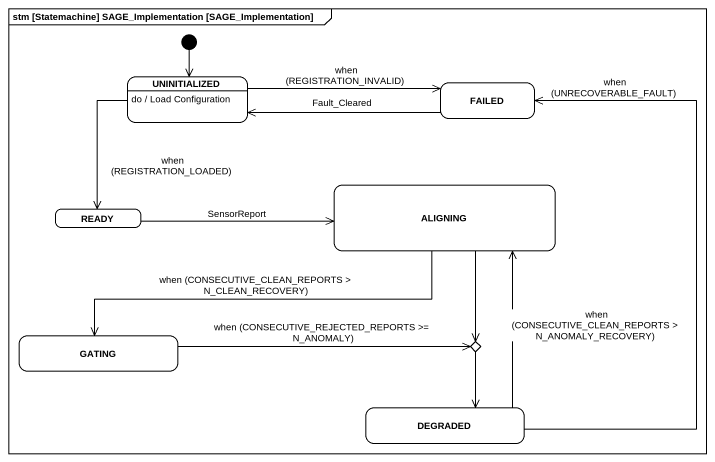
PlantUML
@startuml
mainframe stm [Statemachine] SAGE_Implementation [SAGE_Implementation]
hide empty description
state UNINITIALIZED
UNINITIALIZED : do / Load Configuration
state FAILED
state ALIGNING
state READY
state GATING
state choice1 <<choice>>
state DEGRADED
[*] --> UNINITIALIZED
UNINITIALIZED -right-> FAILED : when (REGISTRATION_INVALID)
UNINITIALIZED --> READY : when (REGISTRATION_LOADED)
FAILED -left-> UNINITIALIZED : Fault_Cleared
ALIGNING -left-> GATING : when (CONSECUTIVE_CLEAN_REPORTS > N_CLEAN_RECOVERY)
ALIGNING --> choice1
READY -right-> ALIGNING : SensorReport
GATING -right-> choice1 : when (CONSECUTIVE_REJECTED_REPORTS >= N_ANOMALY)
choice1 --> DEGRADED
DEGRADED -up-> FAILED : when (UNRECOVERABLE_FAULT)
DEGRADED -up-> ALIGNING : when (CONSECUTIVE_CLEAN_REPORTS > N_ANOMALY_RECOVERY)
@enduml
